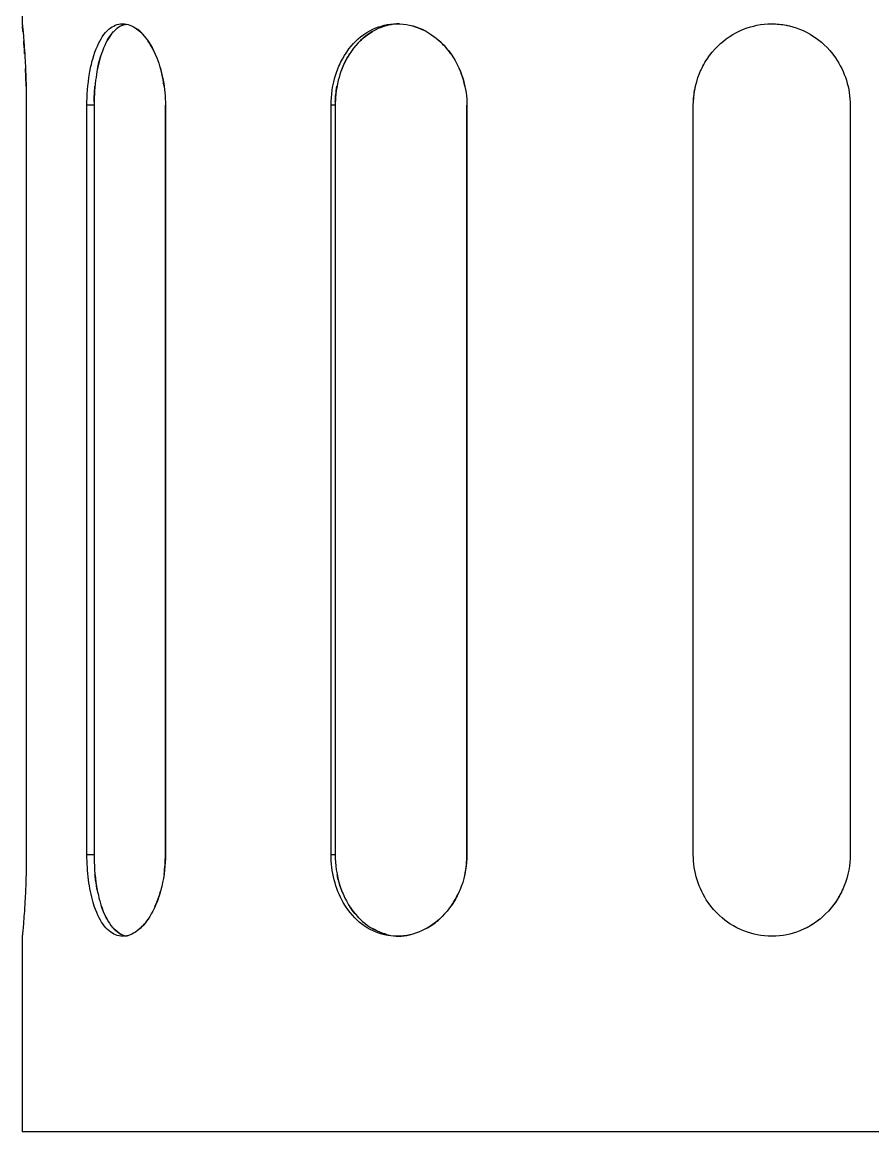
# Model space of a CAD drawing. Header units: millimetres. Extents: x 0 to 13338, y 0 to 11580.
# Drawn here: x 11700.9 to 11753.1, y 4940.7 to 5008.8 of the extents above; entities that cross this region are included whole.
import ezdxf

# ---------------------------------------------------------------- set-up
doc = ezdxf.new("R2010")
doc.units = ezdxf.units.MM
doc.layers.add('dwgmodels.com', color=250, linetype='Continuous')

# ---------------------------------------------------------------- blocks, each defined once
blk = doc.blocks.new('Public Light 11_side_dwgmodels.com')
at = {"color": 0}
for p, q in [((-562.614, 4309.924), (-562.614, 4297.924)), ((-562.361, 4292.924), (-562.361, 4246.924)), ((-562.361, 4292.924), (-562.361, 4246.924)), ((-558.203, 4292.924), (-558.639, 4292.924)), ((-558.203, 4292.924), (-558.639, 4292.924)), ((-558.639, 4246.924), (-558.639, 4292.924)), ((-558.639, 4246.924), (-558.639, 4292.924)), ((-558.203, 4292.924), (-558.203, 4246.924)), ((-558.203, 4292.924), (-558.203, 4246.924)), ((-553.826, 4292.924), (-553.826, 4246.924)), ((-553.826, 4292.924), (-553.826, 4292.924)), ((-553.826, 4292.924), (-553.826, 4292.924)), ((-553.826, 4246.924), (-553.826, 4292.924)), ((-553.826, 4292.924), (-553.826, 4246.924)), ((-553.826, 4246.924), (-553.826, 4292.924)), ((-543.404, 4292.924), (-543.655, 4292.924)), ((-543.655, 4246.924), (-543.655, 4292.924)), ((-543.404, 4292.924), (-543.655, 4292.924)), ((-543.655, 4246.924), (-543.655, 4292.924)), ((-543.404, 4292.924), (-543.404, 4246.924)), ((-543.404, 4292.924), (-543.404, 4246.924)), ((-535.32, 4292.924), (-535.32, 4292.924)), ((-535.32, 4246.924), (-535.32, 4292.924)), ((-535.32, 4292.924), (-535.32, 4246.924)), ((-535.32, 4292.924), (-535.32, 4292.924)), ((-535.32, 4292.924), (-535.32, 4246.924)), ((-535.32, 4246.924), (-535.32, 4292.924)), ((-521.426, 4246.924), (-521.426, 4292.924)), ((-521.426, 4246.924), (-521.426, 4292.924)), ((-511.801, 4292.924), (-511.801, 4246.924)), ((-511.801, 4292.924), (-511.801, 4246.924)), ((-511.801, 4292.924), (-511.801, 4246.924)), ((-511.801, 4292.924), (-511.801, 4246.924)), ((-558.203, 4246.924), (-558.639, 4246.924)), ((-558.203, 4246.924), (-558.639, 4246.924)), ((-553.826, 4246.924), (-553.826, 4246.924)), ((-553.826, 4246.924), (-553.826, 4246.924)), ((-543.404, 4246.924), (-543.655, 4246.924)), ((-543.404, 4246.924), (-543.655, 4246.924)), ((-535.32, 4246.924), (-535.32, 4246.924)), ((-535.32, 4246.924), (-535.32, 4246.924)), ((-562.614, 4241.923), (-562.614, 4229.924)), ((-470.614, 4229.924), (-562.614, 4229.924)), ((-470.614, 4229.924), (-562.614, 4229.924))]:
    blk.add_line(p, q, dxfattribs=at)
for points, knots in [([(-562.614, 4297.924), (-562.614, 4297.924), (-562.611, 4297.896), (-562.595, 4297.736), (-562.574, 4297.53), (-562.52, 4296.892), (-562.485, 4296.477), (-562.422, 4295.418), (-562.4, 4294.949), (-562.37, 4293.96), (-562.361, 4293.441), (-562.361, 4292.924)], [8.554863, 8.554863, 8.554863, 8.554863, 10.029938, 10.029938, 12.68358, 12.68358, 14.53656, 14.53656, 15.7687, 15.7687, 17.012653, 17.012653, 17.012653, 17.012653]), ([(-562.614, 4297.924), (-562.614, 4297.924), (-562.611, 4297.896), (-562.595, 4297.736), (-562.574, 4297.53), (-562.52, 4296.892), (-562.485, 4296.477), (-562.422, 4295.418), (-562.4, 4294.949), (-562.37, 4293.96), (-562.361, 4293.441), (-562.361, 4292.924)], [8.554863, 8.554863, 8.554863, 8.554863, 10.029938, 10.029938, 12.68358, 12.68358, 14.53656, 14.53656, 15.7687, 15.7687, 17.012653, 17.012653, 17.012653, 17.012653]), ([(-558.639, 4292.924), (-558.639, 4293.529), (-558.596, 4294.198), (-558.429, 4295.181), (-558.364, 4295.476), (-558.112, 4296.376), (-557.897, 4296.816), (-557.425, 4297.525), (-557.143, 4297.731), (-556.614, 4297.953), (-556.309, 4297.955), (-555.729, 4297.736), (-555.42, 4297.53), (-554.887, 4296.892), (-554.605, 4296.477), (-554.185, 4295.418), (-554.052, 4294.949), (-553.872, 4293.96), (-553.826, 4293.441), (-553.826, 4292.924)], [0, 0, 0, 0, 1.816147, 1.816147, 2.643576, 2.643576, 4.503274, 4.503274, 7.026652, 7.026652, 10.029938, 10.029938, 12.68358, 12.68358, 14.53656, 14.53656, 15.7687, 15.7687, 17.012653, 17.012653, 17.012653, 17.012653]), ([(-558.639, 4292.924), (-558.639, 4293.529), (-558.596, 4294.198), (-558.429, 4295.181), (-558.364, 4295.476), (-558.112, 4296.376), (-557.897, 4296.816), (-557.425, 4297.525), (-557.143, 4297.731), (-556.614, 4297.953), (-556.309, 4297.955), (-555.729, 4297.736), (-555.42, 4297.53), (-554.887, 4296.892), (-554.605, 4296.477), (-554.185, 4295.418), (-554.052, 4294.949), (-553.872, 4293.96), (-553.826, 4293.441), (-553.826, 4292.924)], [0, 0, 0, 0, 1.816147, 1.816147, 2.643576, 2.643576, 4.503274, 4.503274, 7.026652, 7.026652, 10.029938, 10.029938, 12.68358, 12.68358, 14.53656, 14.53656, 15.7687, 15.7687, 17.012653, 17.012653, 17.012653, 17.012653]), ([(-556.233, 4297.904), (-556.309, 4297.889), (-556.384, 4297.867), (-556.651, 4297.758), (-556.943, 4297.585), (-557.452, 4296.842), (-557.659, 4296.413), (-557.951, 4295.415), (-558.045, 4294.946), (-558.186, 4293.845), (-558.203, 4293.312), (-558.203, 4292.924)], [8.796505, 8.796505, 8.796505, 8.796505, 9.481778, 9.481778, 11.265531, 11.265531, 12.52224, 12.52224, 13.445975, 13.445975, 14.59366, 14.59366, 14.59366, 14.59366]), ([(-556.233, 4297.904), (-556.309, 4297.889), (-556.384, 4297.867), (-556.651, 4297.758), (-556.943, 4297.585), (-557.452, 4296.842), (-557.659, 4296.413), (-557.951, 4295.415), (-558.045, 4294.946), (-558.186, 4293.845), (-558.203, 4293.312), (-558.203, 4292.924)], [8.796505, 8.796505, 8.796505, 8.796505, 9.481778, 9.481778, 11.265531, 11.265531, 12.52224, 12.52224, 13.445975, 13.445975, 14.59366, 14.59366, 14.59366, 14.59366]), ([(-556.529, 4297.805), (-556.507, 4297.816), (-556.485, 4297.825), (-556.388, 4297.866), (-556.311, 4297.889), (-556.233, 4297.904)], [6.6114364, 6.6114364, 6.6114364, 6.6114364, 6.8138843, 6.8138843, 7.5178645, 7.5178645, 7.5178645, 7.5178645]), ([(-556.529, 4297.805), (-556.507, 4297.816), (-556.485, 4297.825), (-556.388, 4297.866), (-556.311, 4297.889), (-556.233, 4297.904)], [6.6114364, 6.6114364, 6.6114364, 6.6114364, 6.8138843, 6.8138843, 7.5178645, 7.5178645, 7.5178645, 7.5178645]), ([(-543.655, 4292.924), (-543.655, 4293.529), (-543.57, 4294.198), (-543.242, 4295.181), (-543.115, 4295.476), (-542.626, 4296.376), (-542.219, 4296.816), (-541.341, 4297.525), (-540.832, 4297.731), (-539.893, 4297.953), (-539.365, 4297.955), (-538.382, 4297.736), (-537.868, 4297.53), (-536.999, 4296.892), (-536.545, 4296.477), (-535.88, 4295.418), (-535.672, 4294.949), (-535.391, 4293.96), (-535.32, 4293.441), (-535.32, 4292.924)], [0, 0, 0, 0, 1.816147, 1.816147, 2.643576, 2.643576, 4.503274, 4.503274, 7.026652, 7.026652, 10.029938, 10.029938, 12.68358, 12.68358, 14.53656, 14.53656, 15.7687, 15.7687, 17.012653, 17.012653, 17.012653, 17.012653]), ([(-543.655, 4292.924), (-543.655, 4293.529), (-543.57, 4294.198), (-543.242, 4295.181), (-543.115, 4295.476), (-542.626, 4296.376), (-542.219, 4296.816), (-541.341, 4297.525), (-540.832, 4297.731), (-539.893, 4297.953), (-539.365, 4297.955), (-538.382, 4297.736), (-537.868, 4297.53), (-536.999, 4296.892), (-536.545, 4296.477), (-535.88, 4295.418), (-535.672, 4294.949), (-535.391, 4293.96), (-535.32, 4293.441), (-535.32, 4292.924)], [0, 0, 0, 0, 1.816147, 1.816147, 2.643576, 2.643576, 4.503274, 4.503274, 7.026652, 7.026652, 10.029938, 10.029938, 12.68358, 12.68358, 14.53656, 14.53656, 15.7687, 15.7687, 17.012653, 17.012653, 17.012653, 17.012653]), ([(-539.489, 4297.922), (-539.707, 4297.914), (-539.922, 4297.886), (-540.478, 4297.758), (-541.001, 4297.585), (-541.947, 4296.842), (-542.34, 4296.413), (-542.906, 4295.415), (-543.091, 4294.946), (-543.37, 4293.845), (-543.404, 4293.312), (-543.404, 4292.924)], [8.371252, 8.371252, 8.371252, 8.371252, 9.481778, 9.481778, 11.265531, 11.265531, 12.52224, 12.52224, 13.445975, 13.445975, 14.593659, 14.593659, 14.593659, 14.593659]), ([(-539.489, 4297.922), (-539.707, 4297.914), (-539.922, 4297.886), (-540.478, 4297.758), (-541.001, 4297.585), (-541.947, 4296.842), (-542.34, 4296.413), (-542.906, 4295.415), (-543.091, 4294.946), (-543.37, 4293.845), (-543.404, 4293.312), (-543.404, 4292.924)], [8.371252, 8.371252, 8.371252, 8.371252, 9.481778, 9.481778, 11.265531, 11.265531, 12.52224, 12.52224, 13.445975, 13.445975, 14.593659, 14.593659, 14.593659, 14.593659]), ([(-521.426, 4292.924), (-521.426, 4293.529), (-521.32, 4294.198), (-520.92, 4295.181), (-520.764, 4295.476), (-520.171, 4296.376), (-519.68, 4296.816), (-518.632, 4297.525), (-518.032, 4297.731), (-516.934, 4297.953), (-516.325, 4297.955), (-515.202, 4297.736), (-514.621, 4297.53), (-513.649, 4296.892), (-513.144, 4296.477), (-512.413, 4295.418), (-512.186, 4294.949), (-511.879, 4293.96), (-511.801, 4293.441), (-511.801, 4292.924)], [0, 0, 0, 0, 1.816147, 1.816147, 2.643576, 2.643576, 4.503274, 4.503274, 7.026652, 7.026652, 10.029938, 10.029938, 12.68358, 12.68358, 14.53656, 14.53656, 15.7687, 15.7687, 17.012653, 17.012653, 17.012653, 17.012653]), ([(-521.426, 4292.924), (-521.426, 4293.529), (-521.32, 4294.198), (-520.92, 4295.181), (-520.764, 4295.476), (-520.171, 4296.376), (-519.68, 4296.816), (-518.632, 4297.525), (-518.032, 4297.731), (-516.934, 4297.953), (-516.325, 4297.955), (-515.202, 4297.736), (-514.621, 4297.53), (-513.649, 4296.892), (-513.144, 4296.477), (-512.413, 4295.418), (-512.186, 4294.949), (-511.879, 4293.96), (-511.801, 4293.441), (-511.801, 4292.924)], [0, 0, 0, 0, 1.816147, 1.816147, 2.643576, 2.643576, 4.503274, 4.503274, 7.026652, 7.026652, 10.029938, 10.029938, 12.68358, 12.68358, 14.53656, 14.53656, 15.7687, 15.7687, 17.012653, 17.012653, 17.012653, 17.012653]), ([(-516.614, 4297.924), (-516.314, 4297.924), (-516.014, 4297.895), (-515.671, 4297.827), (-515.622, 4297.817), (-515.57, 4297.805)], [8.156944, 8.156944, 8.156944, 8.156944, 9.481778, 9.481778, 9.688129, 9.688129, 9.688129, 9.688129]), ([(-516.614, 4297.924), (-516.314, 4297.924), (-516.014, 4297.895), (-515.671, 4297.827), (-515.622, 4297.817), (-515.57, 4297.805)], [8.156944, 8.156944, 8.156944, 8.156944, 9.481778, 9.481778, 9.688129, 9.688129, 9.688129, 9.688129]), ([(-557.406, 4296.88), (-557.357, 4296.97), (-557.308, 4297.05), (-557.178, 4297.244), (-557.093, 4297.352), (-557.006, 4297.444)], [3.866534, 3.866534, 3.866534, 3.866534, 4.321079, 4.321079, 5.13526, 5.13526, 5.13526, 5.13526]), ([(-557.406, 4296.88), (-557.357, 4296.97), (-557.308, 4297.05), (-557.178, 4297.244), (-557.093, 4297.352), (-557.006, 4297.444)], [3.866534, 3.866534, 3.866534, 3.866534, 4.321079, 4.321079, 5.13526, 5.13526, 5.13526, 5.13526]), ([(-541.864, 4296.88), (-541.771, 4296.97), (-541.679, 4297.05), (-541.438, 4297.244), (-541.281, 4297.352), (-541.122, 4297.444)], [3.866534, 3.866534, 3.866534, 3.866534, 4.321079, 4.321079, 5.13526, 5.13526, 5.13526, 5.13526]), ([(-541.864, 4296.88), (-541.771, 4296.97), (-541.679, 4297.05), (-541.438, 4297.244), (-541.281, 4297.352), (-541.122, 4297.444)], [3.866534, 3.866534, 3.866534, 3.866534, 4.321079, 4.321079, 5.13526, 5.13526, 5.13526, 5.13526]), ([(-557.987, 4295.188), (-557.948, 4295.382), (-557.903, 4295.569), (-557.819, 4295.87), (-557.784, 4295.984), (-557.747, 4296.091)], [2.0037388, 2.0037388, 2.0037388, 2.0037388, 2.5006054, 2.5006054, 2.8379979, 2.8379979, 2.8379979, 2.8379979]), ([(-557.987, 4295.188), (-557.948, 4295.382), (-557.903, 4295.569), (-557.819, 4295.87), (-557.784, 4295.984), (-557.747, 4296.091)], [2.0037388, 2.0037388, 2.0037388, 2.0037388, 2.5006054, 2.5006054, 2.8379979, 2.8379979, 2.8379979, 2.8379979]), ([(-542.978, 4295.188), (-542.9, 4295.382), (-542.813, 4295.569), (-542.65, 4295.87), (-542.582, 4295.984), (-542.512, 4296.091)], [2.0037388, 2.0037388, 2.0037388, 2.0037388, 2.5006054, 2.5006054, 2.8379979, 2.8379979, 2.8379979, 2.8379979]), ([(-542.978, 4295.188), (-542.9, 4295.382), (-542.813, 4295.569), (-542.65, 4295.87), (-542.582, 4295.984), (-542.512, 4296.091)], [2.0037388, 2.0037388, 2.0037388, 2.0037388, 2.5006054, 2.5006054, 2.8379979, 2.8379979, 2.8379979, 2.8379979]), ([(-562.375, 4294.087), (-562.381, 4294.346), (-562.389, 4294.609), (-562.404, 4294.98), (-562.408, 4295.085), (-562.413, 4295.188)], [1.1059821, 1.1059821, 1.1059821, 1.1059821, 1.8161475, 1.8161475, 2.1030473, 2.1030473, 2.1030473, 2.1030473]), ([(-562.375, 4294.087), (-562.381, 4294.346), (-562.389, 4294.609), (-562.404, 4294.98), (-562.408, 4295.085), (-562.413, 4295.188)], [1.1059821, 1.1059821, 1.1059821, 1.1059821, 1.8161475, 1.8161475, 2.1030473, 2.1030473, 2.1030473, 2.1030473]), ([(-553.904, 4294.087), (-553.939, 4294.346), (-553.987, 4294.609), (-554.075, 4294.98), (-554.103, 4295.085), (-554.132, 4295.188)], [1.1059821, 1.1059821, 1.1059821, 1.1059821, 1.8161475, 1.8161475, 2.1030473, 2.1030473, 2.1030473, 2.1030473]), ([(-553.904, 4294.087), (-553.939, 4294.346), (-553.987, 4294.609), (-554.075, 4294.98), (-554.103, 4295.085), (-554.132, 4295.188)], [1.1059821, 1.1059821, 1.1059821, 1.1059821, 1.8161475, 1.8161475, 2.1030473, 2.1030473, 2.1030473, 2.1030473]), ([(-535.441, 4294.087), (-535.496, 4294.346), (-535.571, 4294.609), (-535.709, 4294.98), (-535.752, 4295.085), (-535.798, 4295.188)], [1.1059821, 1.1059821, 1.1059821, 1.1059821, 1.8161475, 1.8161475, 2.1030473, 2.1030473, 2.1030473, 2.1030473]), ([(-535.441, 4294.087), (-535.496, 4294.346), (-535.571, 4294.609), (-535.709, 4294.98), (-535.752, 4295.085), (-535.798, 4295.188)], [1.1059821, 1.1059821, 1.1059821, 1.1059821, 1.8161475, 1.8161475, 2.1030473, 2.1030473, 2.1030473, 2.1030473]), ([(-562.361, 4246.924), (-562.361, 4246.318), (-562.373, 4245.65), (-562.412, 4244.667), (-562.426, 4244.371), (-562.478, 4243.471), (-562.514, 4243.031), (-562.573, 4242.323), (-562.595, 4242.117), (-562.611, 4241.954), (-562.614, 4241.923), (-562.614, 4241.923)], [0, 0, 0, 0, 1.816147, 1.816147, 2.643576, 2.643576, 4.503274, 4.503274, 7.026652, 7.026652, 8.554872, 8.554872, 8.554872, 8.554872]), ([(-562.361, 4246.924), (-562.361, 4246.318), (-562.373, 4245.65), (-562.412, 4244.667), (-562.426, 4244.371), (-562.478, 4243.471), (-562.514, 4243.031), (-562.573, 4242.323), (-562.595, 4242.117), (-562.611, 4241.954), (-562.614, 4241.923), (-562.614, 4241.923)], [0, 0, 0, 0, 1.816147, 1.816147, 2.643576, 2.643576, 4.503274, 4.503274, 7.026652, 7.026652, 8.552907, 8.552907, 8.552907, 8.552907]), ([(-553.826, 4246.924), (-553.826, 4246.318), (-553.889, 4245.65), (-554.123, 4244.667), (-554.213, 4244.371), (-554.555, 4243.471), (-554.831, 4243.031), (-555.407, 4242.323), (-555.725, 4242.117), (-556.293, 4241.895), (-556.598, 4241.893), (-557.14, 4242.111), (-557.413, 4242.318), (-557.852, 4242.955), (-558.074, 4243.37), (-558.386, 4244.43), (-558.48, 4244.899), (-558.607, 4245.887), (-558.639, 4246.407), (-558.639, 4246.924)], [0, 0, 0, 0, 1.816147, 1.816147, 2.643576, 2.643576, 4.503274, 4.503274, 7.026652, 7.026652, 10.029938, 10.029938, 12.68358, 12.68358, 14.536559, 14.536559, 15.768699, 15.768699, 17.012653, 17.012653, 17.012653, 17.012653]), ([(-553.826, 4246.924), (-553.826, 4246.318), (-553.889, 4245.65), (-554.123, 4244.667), (-554.213, 4244.371), (-554.555, 4243.471), (-554.831, 4243.031), (-555.407, 4242.323), (-555.725, 4242.117), (-556.293, 4241.895), (-556.598, 4241.893), (-557.14, 4242.111), (-557.413, 4242.318), (-557.852, 4242.955), (-558.074, 4243.37), (-558.386, 4244.43), (-558.48, 4244.899), (-558.607, 4245.887), (-558.639, 4246.407), (-558.639, 4246.924)], [0, 0, 0, 0, 1.816147, 1.816147, 2.643576, 2.643576, 4.503274, 4.503274, 7.026652, 7.026652, 10.029938, 10.029938, 12.68358, 12.68358, 14.536559, 14.536559, 15.768699, 15.768699, 17.012653, 17.012653, 17.012653, 17.012653]), ([(-558.203, 4246.924), (-558.203, 4246.345), (-558.164, 4245.673), (-557.995, 4244.671), (-557.93, 4244.376), (-557.67, 4243.442), (-557.448, 4243.007), (-557.007, 4242.346), (-556.732, 4242.124), (-556.388, 4241.982), (-556.31, 4241.959), (-556.232, 4241.944)], [0, 0, 0, 0, 1.73495, 1.73495, 2.500605, 2.500605, 4.321079, 4.321079, 6.813884, 6.813884, 7.518815, 7.518815, 7.518815, 7.518815]), ([(-558.203, 4246.924), (-558.203, 4246.345), (-558.164, 4245.673), (-557.995, 4244.671), (-557.93, 4244.376), (-557.67, 4243.442), (-557.448, 4243.007), (-557.007, 4242.346), (-556.732, 4242.124), (-556.388, 4241.982), (-556.31, 4241.959), (-556.232, 4241.944)], [0, 0, 0, 0, 1.73495, 1.73495, 2.500605, 2.500605, 4.321079, 4.321079, 6.813884, 6.813884, 7.518815, 7.518815, 7.518815, 7.518815]), ([(-535.32, 4246.924), (-535.32, 4246.318), (-535.417, 4245.65), (-535.784, 4244.667), (-535.926, 4244.371), (-536.465, 4243.471), (-536.908, 4243.031), (-537.846, 4242.323), (-538.376, 4242.117), (-539.337, 4241.895), (-539.865, 4241.893), (-540.827, 4242.111), (-541.319, 4242.318), (-542.135, 4242.955), (-542.554, 4243.37), (-543.156, 4244.43), (-543.342, 4244.899), (-543.592, 4245.887), (-543.655, 4246.407), (-543.655, 4246.924)], [0, 0, 0, 0, 1.816147, 1.816147, 2.643576, 2.643576, 4.503274, 4.503274, 7.026652, 7.026652, 10.029938, 10.029938, 12.68358, 12.68358, 14.536559, 14.536559, 15.768699, 15.768699, 17.012653, 17.012653, 17.012653, 17.012653]), ([(-535.32, 4246.924), (-535.32, 4246.318), (-535.417, 4245.65), (-535.784, 4244.667), (-535.926, 4244.371), (-536.465, 4243.471), (-536.908, 4243.031), (-537.846, 4242.323), (-538.376, 4242.117), (-539.337, 4241.895), (-539.865, 4241.893), (-540.827, 4242.111), (-541.319, 4242.318), (-542.135, 4242.955), (-542.554, 4243.37), (-543.156, 4244.43), (-543.342, 4244.899), (-543.592, 4245.887), (-543.655, 4246.407), (-543.655, 4246.924)], [0, 0, 0, 0, 1.816147, 1.816147, 2.643576, 2.643576, 4.503274, 4.503274, 7.026652, 7.026652, 10.029938, 10.029938, 12.68358, 12.68358, 14.536559, 14.536559, 15.768699, 15.768699, 17.012653, 17.012653, 17.012653, 17.012653]), ([(-543.404, 4246.924), (-543.404, 4246.345), (-543.326, 4245.673), (-542.992, 4244.671), (-542.866, 4244.376), (-542.36, 4243.442), (-541.939, 4243.007), (-541.119, 4242.346), (-540.621, 4242.124), (-539.928, 4241.963), (-539.709, 4241.934), (-539.488, 4241.926)], [0, 0, 0, 0, 1.73495, 1.73495, 2.500605, 2.500605, 4.321079, 4.321079, 6.813884, 6.813884, 7.945697, 7.945697, 7.945697, 7.945697]), ([(-543.404, 4246.924), (-543.404, 4246.345), (-543.326, 4245.673), (-542.992, 4244.671), (-542.866, 4244.376), (-542.36, 4243.442), (-541.939, 4243.007), (-541.119, 4242.346), (-540.621, 4242.124), (-539.928, 4241.963), (-539.709, 4241.934), (-539.488, 4241.926)], [0, 0, 0, 0, 1.73495, 1.73495, 2.500605, 2.500605, 4.321079, 4.321079, 6.813884, 6.813884, 7.945697, 7.945697, 7.945697, 7.945697]), ([(-511.801, 4246.924), (-511.801, 4246.318), (-511.907, 4245.65), (-512.308, 4244.667), (-512.463, 4244.371), (-513.057, 4243.471), (-513.547, 4243.031), (-514.596, 4242.323), (-515.195, 4242.117), (-516.293, 4241.895), (-516.902, 4241.893), (-518.025, 4242.111), (-518.606, 4242.318), (-519.579, 4242.955), (-520.083, 4243.37), (-520.814, 4244.43), (-521.042, 4244.899), (-521.349, 4245.887), (-521.426, 4246.407), (-521.426, 4246.924)], [0, 0, 0, 0, 1.816147, 1.816147, 2.643576, 2.643576, 4.503274, 4.503274, 7.026652, 7.026652, 10.029938, 10.029938, 12.68358, 12.68358, 14.536559, 14.536559, 15.768699, 15.768699, 17.012653, 17.012653, 17.012653, 17.012653]), ([(-511.801, 4246.924), (-511.801, 4246.318), (-511.907, 4245.65), (-512.308, 4244.667), (-512.463, 4244.371), (-513.057, 4243.471), (-513.547, 4243.031), (-514.596, 4242.323), (-515.195, 4242.117), (-516.293, 4241.895), (-516.902, 4241.893), (-518.025, 4242.111), (-518.606, 4242.318), (-519.579, 4242.955), (-520.083, 4243.37), (-520.814, 4244.43), (-521.042, 4244.899), (-521.349, 4245.887), (-521.426, 4246.407), (-521.426, 4246.924)], [0, 0, 0, 0, 1.816147, 1.816147, 2.643576, 2.643576, 4.503274, 4.503274, 7.026652, 7.026652, 10.029938, 10.029938, 12.68358, 12.68358, 14.536559, 14.536559, 15.768699, 15.768699, 17.012653, 17.012653, 17.012653, 17.012653]), ([(-557.993, 4244.687), (-558.039, 4244.915), (-558.077, 4245.151), (-558.123, 4245.507), (-558.135, 4245.618), (-558.146, 4245.727)], [12.9916756, 12.9916756, 12.9916756, 12.9916756, 13.4459755, 13.4459755, 13.6607544, 13.6607544, 13.6607544, 13.6607544]), ([(-557.993, 4244.687), (-558.039, 4244.915), (-558.077, 4245.151), (-558.123, 4245.507), (-558.135, 4245.618), (-558.146, 4245.727)], [12.9916756, 12.9916756, 12.9916756, 12.9916756, 13.4459755, 13.4459755, 13.6607544, 13.6607544, 13.6607544, 13.6607544]), ([(-542.989, 4244.687), (-543.079, 4244.915), (-543.154, 4245.151), (-543.244, 4245.507), (-543.269, 4245.618), (-543.29, 4245.727)], [12.9916756, 12.9916756, 12.9916756, 12.9916756, 13.4459755, 13.4459755, 13.6607544, 13.6607544, 13.6607544, 13.6607544]), ([(-542.989, 4244.687), (-543.079, 4244.915), (-543.154, 4245.151), (-543.244, 4245.507), (-543.269, 4245.618), (-543.29, 4245.727)], [12.9916756, 12.9916756, 12.9916756, 12.9916756, 13.4459755, 13.4459755, 13.6607544, 13.6607544, 13.6607544, 13.6607544]), ([(-554.464, 4243.744), (-554.426, 4243.827), (-554.389, 4243.915), (-554.267, 4244.223), (-554.191, 4244.45), (-554.124, 4244.687)], [14.2682251, 14.2682251, 14.2682251, 14.2682251, 14.5365594, 14.5365594, 15.1648687, 15.1648687, 15.1648687, 15.1648687]), ([(-554.464, 4243.744), (-554.426, 4243.827), (-554.389, 4243.915), (-554.267, 4244.223), (-554.191, 4244.45), (-554.124, 4244.687)], [14.2682251, 14.2682251, 14.2682251, 14.2682251, 14.5365594, 14.5365594, 15.1648687, 15.1648687, 15.1648687, 15.1648687]), ([(-536.322, 4243.744), (-536.262, 4243.827), (-536.203, 4243.915), (-536.01, 4244.223), (-535.89, 4244.45), (-535.786, 4244.687)], [14.2682251, 14.2682251, 14.2682251, 14.2682251, 14.5365594, 14.5365594, 15.1648686, 15.1648686, 15.1648686, 15.1648686]), ([(-536.322, 4243.744), (-536.262, 4243.827), (-536.203, 4243.915), (-536.01, 4244.223), (-535.89, 4244.45), (-535.786, 4244.687)], [14.2682251, 14.2682251, 14.2682251, 14.2682251, 14.5365594, 14.5365594, 15.1648686, 15.1648686, 15.1648686, 15.1648686]), ([(-512.31, 4244.687), (-512.408, 4244.484), (-512.519, 4244.287), (-512.726, 4243.973), (-512.812, 4243.854), (-512.9, 4243.744)], [1.9800636, 1.9800636, 1.9800636, 1.9800636, 2.5006054, 2.5006054, 2.8509483, 2.8509483, 2.8509483, 2.8509483]), ([(-512.31, 4244.687), (-512.408, 4244.484), (-512.519, 4244.287), (-512.726, 4243.973), (-512.812, 4243.854), (-512.9, 4243.744)], [1.9800636, 1.9800636, 1.9800636, 1.9800636, 2.5006054, 2.5006054, 2.8509483, 2.8509483, 2.8509483, 2.8509483]), ([(-555.386, 4242.399), (-555.294, 4242.483), (-555.2, 4242.581), (-555.039, 4242.774), (-554.965, 4242.869), (-554.888, 4242.981)], [11.888519, 11.888519, 11.888519, 11.888519, 12.68358, 12.68358, 13.254296, 13.254296, 13.254296, 13.254296]), ([(-555.386, 4242.399), (-555.294, 4242.483), (-555.2, 4242.581), (-555.039, 4242.774), (-554.965, 4242.869), (-554.888, 4242.981)], [11.888519, 11.888519, 11.888519, 11.888519, 12.68358, 12.68358, 13.254296, 13.254296, 13.254296, 13.254296]), ([(-537.816, 4242.399), (-537.663, 4242.483), (-537.51, 4242.581), (-537.246, 4242.774), (-537.127, 4242.869), (-537.003, 4242.981)], [11.888519, 11.888519, 11.888519, 11.888519, 12.68358, 12.68358, 13.254296, 13.254296, 13.254296, 13.254296]), ([(-537.816, 4242.399), (-537.663, 4242.483), (-537.51, 4242.581), (-537.246, 4242.774), (-537.127, 4242.869), (-537.003, 4242.981)], [11.888519, 11.888519, 11.888519, 11.888519, 12.68358, 12.68358, 13.254296, 13.254296, 13.254296, 13.254296]), ([(-513.654, 4242.981), (-513.773, 4242.885), (-513.888, 4242.801), (-514.184, 4242.602), (-514.374, 4242.493), (-514.564, 4242.399)], [3.843603, 3.843603, 3.843603, 3.843603, 4.321079, 4.321079, 5.146881, 5.146881, 5.146881, 5.146881]), ([(-513.654, 4242.981), (-513.773, 4242.885), (-513.888, 4242.801), (-514.184, 4242.602), (-514.374, 4242.493), (-514.564, 4242.399)], [3.843603, 3.843603, 3.843603, 3.843603, 4.321079, 4.321079, 5.146881, 5.146881, 5.146881, 5.146881]), ([(-556.233, 4241.944), (-556.156, 4241.958), (-556.079, 4241.98), (-555.973, 4242.02), (-555.944, 4242.031), (-555.915, 4242.044)], [9.274798, 9.274798, 9.274798, 9.274798, 10.029938, 10.029938, 10.306566, 10.306566, 10.306566, 10.306566]), ([(-556.233, 4241.944), (-556.156, 4241.958), (-556.079, 4241.98), (-555.973, 4242.02), (-555.944, 4242.031), (-555.915, 4242.044)], [9.274798, 9.274798, 9.274798, 9.274798, 10.029938, 10.029938, 10.306566, 10.306566, 10.306566, 10.306566]), ([(-539.489, 4241.926), (-539.274, 4241.933), (-539.058, 4241.961), (-538.795, 4242.02), (-538.747, 4242.031), (-538.697, 4242.044)], [8.794629, 8.794629, 8.794629, 8.794629, 10.029938, 10.029938, 10.306566, 10.306566, 10.306566, 10.306566]), ([(-539.489, 4241.926), (-539.274, 4241.933), (-539.058, 4241.961), (-538.795, 4242.02), (-538.747, 4242.031), (-538.697, 4242.044)], [8.794629, 8.794629, 8.794629, 8.794629, 10.029938, 10.029938, 10.306566, 10.306566, 10.306566, 10.306566])]:
    blk.add_open_spline(points, degree=3, knots=knots, dxfattribs=at)
for points in [[(-562.567, 4297.444), (-562.583, 4297.62), (-562.595, 4297.733), (-562.602, 4297.805)], [(-562.567, 4297.444), (-562.583, 4297.62), (-562.595, 4297.733), (-562.602, 4297.805)], [(-555.382, 4297.444), (-555.574, 4297.62), (-555.757, 4297.733), (-555.919, 4297.805)], [(-555.382, 4297.444), (-555.574, 4297.62), (-555.757, 4297.733), (-555.919, 4297.805)], [(-537.808, 4297.444), (-538.126, 4297.62), (-538.43, 4297.733), (-538.704, 4297.805)], [(-537.808, 4297.444), (-538.126, 4297.62), (-538.43, 4297.733), (-538.704, 4297.805)], [(-562.463, 4296.091), (-562.483, 4296.409), (-562.502, 4296.669), (-562.519, 4296.88)], [(-562.463, 4296.091), (-562.483, 4296.409), (-562.502, 4296.669), (-562.519, 4296.88)], [(-554.458, 4296.091), (-554.601, 4296.409), (-554.752, 4296.669), (-554.898, 4296.88)], [(-554.458, 4296.091), (-554.601, 4296.409), (-554.752, 4296.669), (-554.898, 4296.88)], [(-536.313, 4296.091), (-536.54, 4296.409), (-536.782, 4296.669), (-537.018, 4296.88)], [(-536.313, 4296.091), (-536.54, 4296.409), (-536.782, 4296.669), (-537.018, 4296.88)], [(-558.202, 4293.128), (-558.197, 4293.429), (-558.181, 4293.752), (-558.149, 4294.087)], [(-558.202, 4293.128), (-558.197, 4293.429), (-558.181, 4293.752), (-558.149, 4294.087)], [(-543.401, 4293.128), (-543.391, 4293.429), (-543.36, 4293.752), (-543.297, 4294.087)], [(-543.401, 4293.128), (-543.391, 4293.429), (-543.36, 4293.752), (-543.297, 4294.087)], [(-521.422, 4293.128), (-521.41, 4293.429), (-521.372, 4293.752), (-521.294, 4294.087)], [(-521.422, 4293.128), (-521.41, 4293.429), (-521.372, 4293.752), (-521.294, 4294.087)], [(-553.909, 4245.727), (-553.854, 4246.119), (-553.826, 4246.522), (-553.826, 4246.924)], [(-553.909, 4245.727), (-553.854, 4246.119), (-553.826, 4246.522), (-553.826, 4246.924)], [(-535.448, 4245.727), (-535.363, 4246.119), (-535.32, 4246.522), (-535.32, 4246.924)], [(-535.448, 4245.727), (-535.363, 4246.119), (-535.32, 4246.522), (-535.32, 4246.924)], [(-557.414, 4242.981), (-557.53, 4243.193), (-557.642, 4243.446), (-557.743, 4243.744)], [(-557.414, 4242.981), (-557.53, 4243.193), (-557.642, 4243.446), (-557.743, 4243.744)], [(-541.878, 4242.981), (-542.096, 4243.193), (-542.309, 4243.446), (-542.504, 4243.744)], [(-541.878, 4242.981), (-542.096, 4243.193), (-542.309, 4243.446), (-542.504, 4243.744)], [(-556.533, 4242.044), (-556.664, 4242.108), (-556.827, 4242.213), (-557.003, 4242.399)], [(-556.533, 4242.044), (-556.664, 4242.108), (-556.827, 4242.213), (-557.003, 4242.399)], [(-540.268, 4242.044), (-540.501, 4242.108), (-540.795, 4242.213), (-541.116, 4242.399)], [(-540.268, 4242.044), (-540.501, 4242.108), (-540.795, 4242.213), (-541.116, 4242.399)]]:
    blk.add_open_spline(points, degree=3, dxfattribs=at)

msp = doc.modelspace()

# ---------------------------------------------------------------- block references
at = {"layer": 'dwgmodels.com'}
msp.add_blockref('Public Light 11_side_dwgmodels.com', (12263.534, 710.797), dxfattribs=at)

doc.saveas('drawing.dxf')
